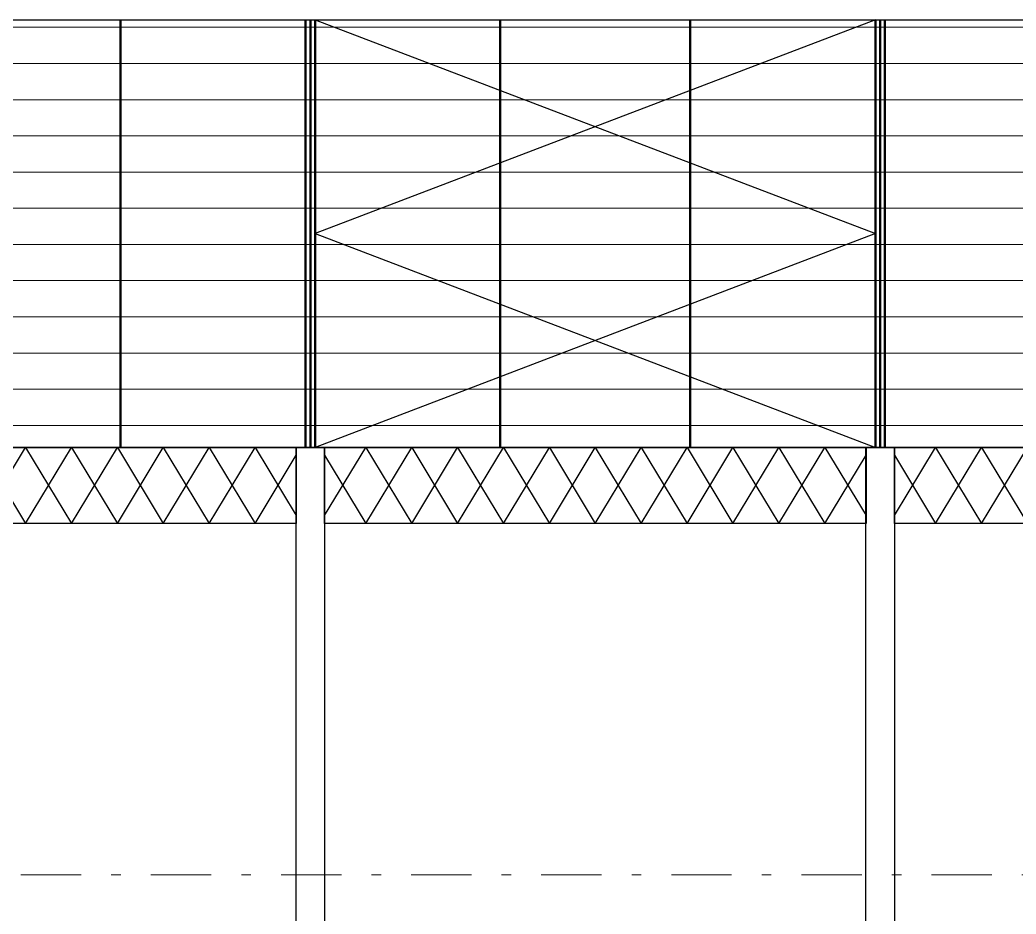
# Model space of a CAD drawing. Header units: millimetres. Extents: x 2175 to 3376, y 1504 to 1740.
# Drawn here: x 3133.08 to 3143.57, y 1543.2 to 1552.62 of the extents above; entities that cross this region are included whole.
import ezdxf

# ---------------------------------------------------------------- set-up
doc = ezdxf.new("R2010")
doc.units = ezdxf.units.MM
doc.linetypes.add('DASHDOT2', pattern=[12.7, 6.35, -3.175, 0, -3.175])
doc.linetypes.add('DASHED', pattern=[19.05, 12.7, -6.35])
for name, color, linetype in [('Atap', 3, 'Continuous'), ('GR', 7, 'Continuous'), ('HELP', 251, 'Continuous'), ('SUNGAI', 150, 'Continuous'), ('WF 150', 5, 'Continuous')]:
    doc.layers.add(name, color=color, linetype=linetype)
doc.layers.add('Garis Dim', color=131, linetype='DASHED', lineweight=9)
doc.layers.add('HAT', color=8, linetype='Continuous', lineweight=9)

msp = doc.modelspace()

# ---------------------------------------------------------------- hatches: boundary and pattern name
at = {"layer": 'HAT', "lineweight": 0, "ltscale": 0.3, "true_color": 0x939598}
h = msp.add_hatch(dxfattribs=at)
h.set_pattern_fill('LINE', color=252, scale=0.12)
h.set_pattern_definition([(0, (-9615.7623, 2201.00003), (0, 0.381), [])])
h.paths.add_polyline_path([(3087.138, 1552.616), (3173.138, 1552.616), (3173.138, 1548.116), (3087.138, 1548.116)])

# ---------------------------------------------------------------- linework, layer by layer
at = {"color": 1, "lineweight": 50}
for p, q in [((3134.138, 1552.616), (3134.138, 1548.116)), ((3136.138, 1552.616), (3136.138, 1548.116)), ((3138.138, 1552.616), (3138.138, 1548.116)), ((3140.138, 1552.616), (3140.138, 1548.116)), ((3142.138, 1552.616), (3142.138, 1548.116)), ((3142.138, 1552.616), (3142.138, 1548.116))]:
    msp.add_line(p, q, dxfattribs=at)
for points in [[(3130.288, 1548.034), (3130.722, 1547.316), (3131.205, 1548.116), (3131.688, 1547.316), (3132.172, 1548.116), (3132.655, 1547.316), (3133.138, 1548.116), (3133.622, 1547.316), (3134.105, 1548.116), (3134.588, 1547.316), (3135.072, 1548.116), (3135.555, 1547.316), (3135.989, 1548.035)], [(3130.288, 1547.398), (3130.722, 1548.116), (3131.205, 1547.316), (3131.688, 1548.116), (3132.172, 1547.316), (3132.655, 1548.116), (3133.138, 1547.316), (3133.622, 1548.116), (3134.105, 1547.316), (3134.588, 1548.116), (3135.072, 1547.316), (3135.555, 1548.116), (3135.989, 1547.398)], [(3130.288, 1548.034), (3130.722, 1547.316), (3131.205, 1548.116), (3131.688, 1547.316), (3132.172, 1548.116), (3132.655, 1547.316), (3133.138, 1548.116), (3133.622, 1547.316), (3134.105, 1548.116), (3134.588, 1547.316), (3135.072, 1548.116), (3135.555, 1547.316), (3135.989, 1548.035)], [(3130.288, 1547.398), (3130.722, 1548.116), (3131.205, 1547.316), (3131.688, 1548.116), (3132.172, 1547.316), (3132.655, 1548.116), (3133.138, 1547.316), (3133.622, 1548.116), (3134.105, 1547.316), (3134.588, 1548.116), (3135.072, 1547.316), (3135.555, 1548.116), (3135.989, 1547.398)], [(3136.288, 1548.034), (3136.722, 1547.316), (3137.205, 1548.116), (3137.688, 1547.316), (3138.172, 1548.116), (3138.655, 1547.316), (3139.138, 1548.116), (3139.622, 1547.316), (3140.105, 1548.116), (3140.588, 1547.316), (3141.072, 1548.116), (3141.555, 1547.316), (3141.989, 1548.035)], [(3136.288, 1547.398), (3136.722, 1548.116), (3137.205, 1547.316), (3137.688, 1548.116), (3138.172, 1547.316), (3138.655, 1548.116), (3139.138, 1547.316), (3139.622, 1548.116), (3140.105, 1547.316), (3140.588, 1548.116), (3141.072, 1547.316), (3141.555, 1548.116), (3141.989, 1547.398)], [(3136.288, 1548.034), (3136.722, 1547.316), (3137.205, 1548.116), (3137.688, 1547.316), (3138.172, 1548.116), (3138.655, 1547.316), (3139.138, 1548.116), (3139.622, 1547.316), (3140.105, 1548.116), (3140.588, 1547.316), (3141.072, 1548.116), (3141.555, 1547.316), (3141.989, 1548.035)], [(3136.288, 1547.398), (3136.722, 1548.116), (3137.205, 1547.316), (3137.688, 1548.116), (3138.172, 1547.316), (3138.655, 1548.116), (3139.138, 1547.316), (3139.622, 1548.116), (3140.105, 1547.316), (3140.588, 1548.116), (3141.072, 1547.316), (3141.555, 1548.116), (3141.989, 1547.398)], [(3142.288, 1548.034), (3142.722, 1547.316), (3143.205, 1548.116), (3143.688, 1547.316), (3144.172, 1548.116), (3144.655, 1547.316), (3145.138, 1548.116), (3145.622, 1547.316), (3146.105, 1548.116), (3146.588, 1547.316), (3147.072, 1548.116), (3147.555, 1547.316), (3147.989, 1548.035)], [(3142.288, 1547.398), (3142.722, 1548.116), (3143.205, 1547.316), (3143.688, 1548.116), (3144.172, 1547.316), (3144.655, 1548.116), (3145.138, 1547.316), (3145.622, 1548.116), (3146.105, 1547.316), (3146.588, 1548.116), (3147.072, 1547.316), (3147.555, 1548.116), (3147.989, 1547.398)], [(3142.288, 1548.034), (3142.722, 1547.316), (3143.205, 1548.116), (3143.688, 1547.316), (3144.172, 1548.116), (3144.655, 1547.316), (3145.138, 1548.116), (3145.622, 1547.316), (3146.105, 1548.116), (3146.588, 1547.316), (3147.072, 1548.116), (3147.555, 1547.316), (3147.989, 1548.035)], [(3142.288, 1547.398), (3142.722, 1548.116), (3143.205, 1547.316), (3143.688, 1548.116), (3144.172, 1547.316), (3144.655, 1548.116), (3145.138, 1547.316), (3145.622, 1548.116), (3146.105, 1547.316), (3146.588, 1548.116), (3147.072, 1547.316), (3147.555, 1548.116), (3147.989, 1547.398)]]:
    msp.add_lwpolyline(points)
at = {"layer": 'Atap'}
for points in [[(3136.188, 1552.616), (3142.088, 1550.366), (3136.188, 1548.116)], [(3142.088, 1552.616), (3136.188, 1550.366), (3142.088, 1548.116)]]:
    msp.add_lwpolyline(points, dxfattribs=at)
at = {"layer": 'Garis Dim', "linetype": 'DASHDOT2', "ltscale": 0.1}
for p, q in [((3085.139, 1552.616), (3178.139, 1552.616)), ((3085.139, 1548.116), (3178.139, 1548.116)), ((3085.139, 1543.616), (3178.139, 1543.616))]:
    msp.add_line(p, q, dxfattribs=at)
at = {"layer": 'GR'}
msp.add_lwpolyline([(3087.138, 1552.616), (3173.138, 1552.616), (3173.138, 1548.116), (3087.138, 1548.116)], close=True, dxfattribs=at)
at = {"layer": 'HELP'}
for points in [[(3130.288, 1548.116), (3135.989, 1548.116), (3135.989, 1547.316), (3130.288, 1547.316)], [(3130.288, 1548.116), (3135.989, 1548.116), (3135.989, 1547.316), (3130.288, 1547.316)], [(3136.288, 1548.116), (3141.989, 1548.116), (3141.989, 1547.316), (3136.288, 1547.316)], [(3136.288, 1548.116), (3141.989, 1548.116), (3141.989, 1547.316), (3136.288, 1547.316)], [(3142.288, 1548.116), (3147.989, 1548.116), (3147.989, 1547.316), (3142.288, 1547.316)], [(3142.288, 1548.116), (3147.989, 1548.116), (3147.989, 1547.316), (3142.288, 1547.316)]]:
    msp.add_lwpolyline(points, close=True, dxfattribs=at)
at = {"layer": 'SUNGAI'}
for points in [[(3135.988, 1548.116), (3136.288, 1548.116), (3136.288, 1540.116), (3135.988, 1540.116)], [(3141.988, 1548.116), (3142.288, 1548.116), (3142.288, 1540.116), (3141.988, 1540.116)]]:
    msp.add_lwpolyline(points, close=True, dxfattribs=at)
at = {"layer": 'WF 150', "color": 0, "lineweight": 50}
for p, q in [((3136.088, 1552.616), (3136.088, 1548.116)), ((3136.188, 1552.616), (3136.188, 1548.116)), ((3142.088, 1552.616), (3142.088, 1548.116)), ((3142.088, 1552.616), (3142.088, 1548.116)), ((3142.188, 1552.616), (3142.188, 1548.116)), ((3142.188, 1552.616), (3142.188, 1548.116))]:
    msp.add_line(p, q, dxfattribs=at)

doc.saveas('drawing.dxf')
